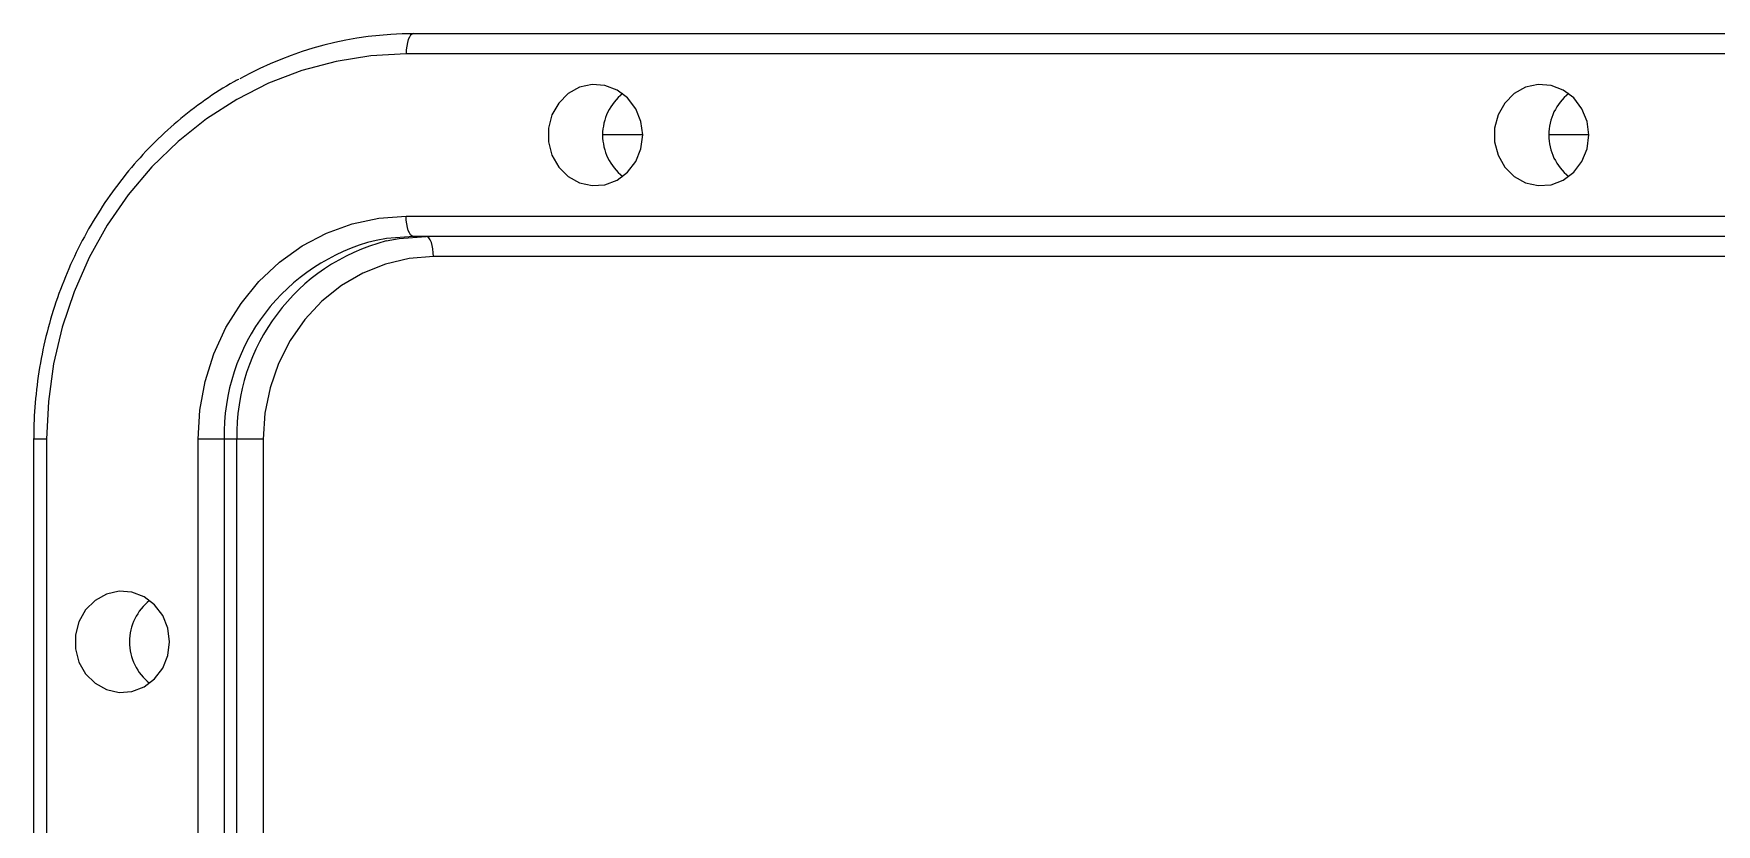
# Model space of a CAD drawing. Header units: millimetres. Extents: x 15 to 1184, y 5 to 836.
# Drawn here: x 350.47 to 383.67, y 648.4 to 664 of the extents above; entities that cross this region are included whole.
import ezdxf

# ---------------------------------------------------------------- set-up
doc = ezdxf.new("R2010")
doc.units = ezdxf.units.MM

msp = doc.modelspace()

# ---------------------------------------------------------------- linework, layer by layer
at = {"color": 7, "linetype": 'Continuous', "lineweight": 25}
for p, q in [((357.967, 664.001), (402.763, 664.001)), ((402.619, 663.601), (357.823, 663.601)), ((362.49, 662.001), (361.701, 662.001)), ((381.155, 662.001), (380.366, 662.001)), ((357.823, 660.401), (402.619, 660.401)), ((402.763, 660.001), (357.967, 660.001)), ((403.158, 659.601), (358.362, 659.601)), ((350.474, 656.001), (350.474, 632.001)), ((350.731, 656.001), (350.474, 656.001)), ((350.731, 656.001), (350.731, 632.001)), ((353.717, 632.001), (353.717, 656.001)), ((354.234, 656.001), (353.717, 656.001)), ((354.485, 656.001), (354.234, 656.001)), ((354.234, 656.001), (354.234, 632.001)), ((355.002, 656.001), (354.485, 656.001)), ((354.485, 632.001), (354.485, 656.001)), ((355.002, 656.001), (355.002, 632.001))]:
    msp.add_line(p, q, dxfattribs=at)
at = {"color": 7, "linetype": 'Continuous', "lineweight": 25, "flags": 128}
for points in [[(357.967, 664.001), (357.939, 663.993), (357.912, 663.97), (357.887, 663.933), (357.865, 663.883), (357.848, 663.823), (357.834, 663.754), (357.826, 663.679), (357.823, 663.601)], [(357.823, 663.601), (357.128, 663.564), (356.44, 663.454), (355.764, 663.273), (355.109, 663.022), (354.48, 662.703), (353.883, 662.32), (353.324, 661.875), (352.808, 661.375), (352.341, 660.822), (351.926, 660.223), (351.568, 659.583), (351.271, 658.909), (351.036, 658.207), (350.867, 657.483), (350.765, 656.745), (350.731, 656.001)], [(362.49, 662.001), (362.455, 662.27), (362.354, 662.52), (362.193, 662.731), (361.986, 662.888), (361.746, 662.98), (361.493, 662.998), (361.244, 662.943), (361.018, 662.817), (360.832, 662.632), (360.7, 662.399), (360.632, 662.137), (360.632, 661.864), (360.7, 661.602), (360.832, 661.369), (361.018, 661.184), (361.244, 661.058), (361.493, 661.003), (361.746, 661.021), (361.986, 661.113), (362.193, 661.27), (362.354, 661.481), (362.455, 661.731), (362.49, 662.001)], [(381.155, 662.001), (381.12, 662.27), (381.019, 662.52), (380.858, 662.731), (380.651, 662.888), (380.411, 662.98), (380.158, 662.998), (379.909, 662.943), (379.683, 662.817), (379.497, 662.632), (379.365, 662.399), (379.297, 662.137), (379.297, 661.864), (379.365, 661.602), (379.497, 661.369), (379.683, 661.184), (379.909, 661.058), (380.158, 661.003), (380.411, 661.021), (380.651, 661.113), (380.858, 661.27), (381.019, 661.481), (381.12, 661.731), (381.155, 662.001)], [(353.717, 656.001), (353.752, 656.575), (353.857, 657.139), (354.03, 657.684), (354.267, 658.201), (354.566, 658.679), (354.92, 659.112), (355.324, 659.491), (355.77, 659.811), (356.252, 660.066), (356.761, 660.251), (357.287, 660.363), (357.823, 660.401)], [(357.967, 660.001), (357.939, 660.008), (357.912, 660.031), (357.887, 660.068), (357.865, 660.118), (357.848, 660.178), (357.834, 660.247), (357.826, 660.322), (357.823, 660.401)], [(357.967, 660.001), (357.436, 659.96), (357.229, 659.922)], [(357.427, 659.91), (357.687, 659.96), (358.218, 660.001)], [(358.362, 659.601), (358.359, 659.679), (358.351, 659.754), (358.338, 659.823), (358.32, 659.883), (358.298, 659.933), (358.273, 659.97), (358.247, 659.993), (358.218, 660.001)], [(358.362, 659.601), (357.884, 659.564), (357.416, 659.455), (356.967, 659.275), (356.546, 659.029), (356.162, 658.721), (355.823, 658.358), (355.536, 657.947), (355.306, 657.496), (355.139, 657.015), (355.037, 656.513), (355.002, 656.001)], [(353.157, 652.001), (353.122, 652.27), (353.021, 652.52), (352.861, 652.731), (352.653, 652.888), (352.414, 652.98), (352.16, 652.998), (351.911, 652.943), (351.686, 652.817), (351.5, 652.632), (351.368, 652.399), (351.299, 652.137), (351.299, 651.864), (351.368, 651.602), (351.5, 651.369), (351.686, 651.184), (351.911, 651.058), (352.16, 651.003), (352.414, 651.021), (352.653, 651.113), (352.861, 651.27), (353.021, 651.481), (353.122, 651.731), (353.157, 652.001)]]:
    msp.add_lwpolyline(points, dxfattribs=at)
at = {"color": 7, "linetype": 'Continuous', "lineweight": 25}
for centre, radius, start, end in [((357.978, 656.932), 7.068, 90.0907, 119.106), ((362.736, 662.001), 1.038, 128.1171, 231.8829), ((381.401, 662.001), 1.038, 128.1171, 231.8829), ((358.167, 656.101), 3.934, 103.7906, 181.4619), ((358.422, 656.1), 3.938, 104.6375, 181.4423), ((353.403, 652.001), 1.038, 128.1171, 231.8829)]:
    msp.add_arc(centre, radius, start, end, dxfattribs=at)
msp.add_open_spline([(354.52, 663.099), (354.488, 663.083), (354.255, 662.965), (353.848, 662.692), (353.306, 662.279), (352.803, 661.811), (352.34, 661.299), (351.921, 660.745), (351.551, 660.153), (351.231, 659.528), (350.964, 658.875), (350.752, 658.199), (350.598, 657.506), (350.504, 656.813), (350.476, 656.309), (350.475, 656.042), (350.474, 656.001)], degree=3, knots=[0, 0, 0, 0, 0.012928, 0.094163, 0.175434, 0.25674, 0.338083, 0.419461, 0.500873, 0.582316, 0.663785, 0.745278, 0.82679, 0.908318, 0.985584, 1, 1, 1, 1], dxfattribs=at)

doc.saveas('drawing.dxf')
